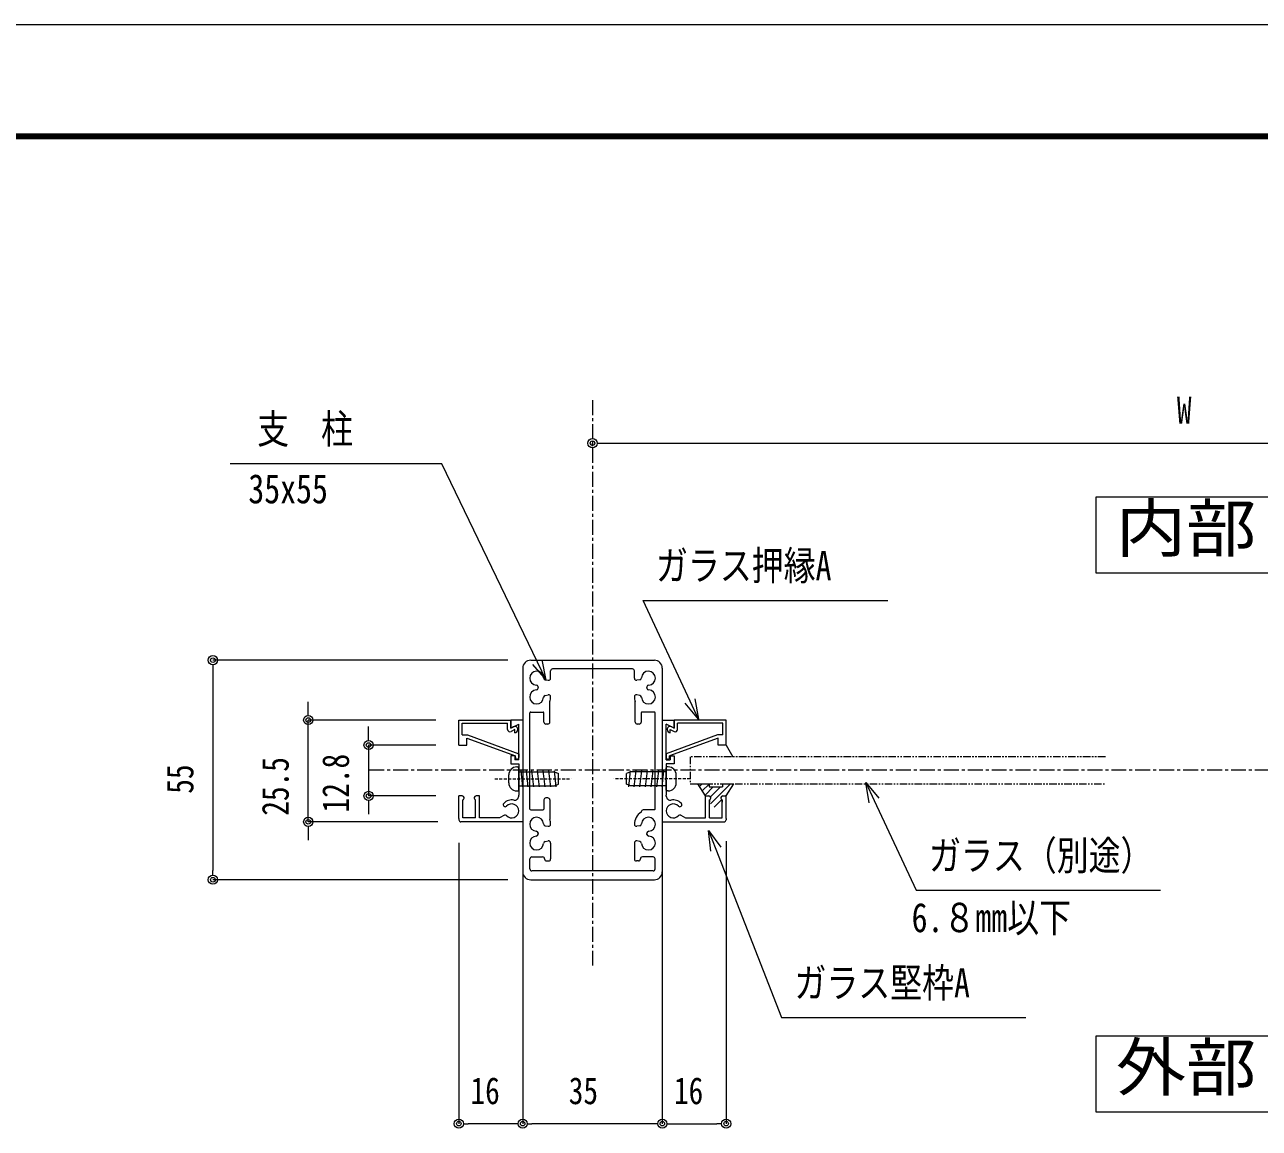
# Model space of a CAD drawing. Units: millimetres, scale not verified, with parts at other scales. Extents: x -3580 to 3580, y -1188 to 1188.
# Drawn here: x 1494 to 2113, y 635 to 1188 of the extents above; entities that cross this region are included whole.
import ezdxf
from ezdxf.enums import TextEntityAlignment as Align

# ---------------------------------------------------------------- set-up
doc = ezdxf.new("R2010")
doc.units = ezdxf.units.MM
doc.header["$LTSCALE"] = 6
for name, pattern in [('USER1', [2, 1.25, -0.25, 0.25, -0.25]), ('USER2', [1.25, 0.625, -0.125, 0.125, -0.125, 0.125, -0.125]), ('USER3', [0.375, 0.25, -0.125])]:
    doc.linetypes.add(name, pattern=pattern)
for name, color, linetype, lineweight in [('0-0_0', 7, 'Continuous', 18), ('0-1_DEFPOINTS', 7, 'Continuous', 18), ('0-3_アンカー', 4, 'USER3', 18), ('0-4_WAKU', 7, 'Continuous', 18), ('0-5_6_U+FF8A_U+FF6F_U+FF81_U+FF9D_U+FF78_U+FF9E', 4, 'Continuous', 18), ('0-6_51破線_U+FF71_U+FF99_U+FF90', 3, 'USER3', 18), ('0-8_3中心線', 2, 'USER1', 18), ('0-9_41_U+FF71_U+FF99_U+FF90', 6, 'Continuous', 18), ('0-A_1手摺寸法', 3, 'Continuous', 18), ('0-C_P4-12', 7, 'Continuous', 18), ('0-D_CYAN', 4, 'Continuous', 18), ('0-E_2a', 1, 'USER2', 18)]:
    doc.layers.add(name, color=color, linetype=linetype, lineweight=lineweight)
doc.styles.add('ＭＳ ゴシック', font='')
doc.styles.get('ＭＳ ゴシック').set_extended_font_data('MS Gothic')

msp = doc.modelspace()

# ---------------------------------------------------------------- linework, layer by layer
at = {"layer": '0-0_0', "lineweight": 9}
for p, q in [((1780.635, 978.274), (1782.935, 978.274)), ((1588.005, 867.24), (1588.005, 864.94)), ((1755.054, 859.54), (1750.709, 868.547)), ((1831.527, 840.04), (1827.289, 849.097)), ((1635.807, 841.84), (1635.807, 844.14)), ((1666.064, 829.34), (1666.064, 831.64)), ((1915.286, 808.275), (1919.525, 799.218)), ((1666.064, 799.24), (1666.064, 796.94)), ((1635.807, 786.24), (1635.807, 783.94)), ((1836.459, 784.16), (1840.1, 774.846)), ((1588.005, 761.84), (1588.005, 764.14)), ((1713.635, 637.283), (1715.935, 637.283)), ((1741.035, 637.283), (1738.735, 637.283)), ((1745.635, 637.283), (1747.935, 637.283)), ((1811.035, 637.283), (1808.735, 637.283)), ((1815.635, 637.283), (1817.935, 637.283)), ((1843.035, 637.283), (1840.735, 637.283))]:
    msp.add_line(p, q, dxfattribs=at)
at = {"layer": '0-0_0'}
for points in [[(1750.709, 868.547), (1702.744, 967.977), (1596.71, 967.977)], [(1827.289, 849.097), (1803.683, 899.539), (1926.334, 899.539)], [(1919.525, 799.218), (1940.574, 754.252), (2063.095, 754.252)], [(1840.1, 774.846), (1873.096, 690.451), (1995.617, 690.451)]]:
    msp.add_lwpolyline(points, dxfattribs=at)
at = {"layer": '0-0_0', "lineweight": 9}
for points in [[(1748.296, 867.383), (1755.054, 859.54), (1753.122, 869.711)], [(1829.715, 850.233), (1831.527, 840.04), (1824.862, 847.962)], [(1917.098, 798.082), (1915.286, 808.275), (1921.952, 800.354)], [(1837.605, 773.87), (1836.459, 784.16), (1842.596, 775.822)]]:
    msp.add_lwpolyline(points, dxfattribs=at)
for centre, radius in [((1778.335, 978.274), 2.3), ((1778.335, 978.274), 1.15), ((1588.005, 869.54), 2.3), ((1588.005, 869.54), 1.15), ((1635.807, 839.54), 2.3), ((1635.807, 839.54), 1.15), ((1666.064, 827.04), 2.3), ((1666.064, 827.04), 1.15), ((1666.064, 801.54), 2.3), ((1666.064, 801.54), 1.15), ((1635.807, 788.54), 2.3), ((1635.807, 788.54), 1.15), ((1588.005, 759.54), 2.3), ((1588.005, 759.54), 1.15), ((1711.335, 637.283), 2.3), ((1711.335, 637.283), 1.15), ((1743.335, 637.283), 2.3), ((1743.335, 637.283), 2.3), ((1743.335, 637.283), 1.15), ((1743.335, 637.283), 1.15), ((1813.335, 637.283), 2.3), ((1813.335, 637.283), 2.3), ((1813.335, 637.283), 1.15), ((1813.335, 637.283), 1.15), ((1845.335, 637.283), 2.3), ((1845.335, 637.283), 1.15)]:
    msp.add_circle(centre, radius, dxfattribs=at)
at = {"layer": '0-1_DEFPOINTS', "color": 5}
msp.add_line((3579.776, 1187.987), (215.776, 1187.987), dxfattribs=at)
at = {"layer": '0-3_アンカー', "linetype": 'Continuous'}
for p, q in [((1836.811, 807.54), (1836.811, 806.005)), ((1836.811, 806.005), (1843.46, 806.005)), ((1843.46, 807.54), (1843.46, 806.005))]:
    msp.add_line(p, q, dxfattribs=at)
at = {"layer": '0-4_WAKU'}
for p, q in [((3496.976, 1133.187), (294.576, 1133.187)), ((3496.376, 1132.587), (295.176, 1132.587)), ((3495.776, 1131.987), (295.776, 1131.987)), ((3495.176, 1131.387), (296.376, 1131.387)), ((3494.576, 1130.787), (296.976, 1130.787))]:
    msp.add_line(p, q, dxfattribs=at)
at = {"layer": '0-5_6_U+FF8A_U+FF6F_U+FF81_U+FF9D_U+FF78_U+FF9E'}
for p, q in [((1736.335, 808.04), (1736.335, 812.04)), ((1740.335, 816.04), (1740.935, 816.04)), ((1741.335, 804.44), (1741.335, 815.64)), ((1741.335, 813.54), (1759.335, 813.54)), ((1743.461, 806.04), (1742.522, 814.04)), ((1743.461, 806.04), (1742.522, 814.04)), ((1746.095, 806.04), (1745.157, 814.04)), ((1746.095, 806.04), (1745.157, 814.04)), ((1748.914, 806.04), (1747.976, 814.04)), ((1748.914, 806.04), (1747.976, 814.04)), ((1751.733, 806.04), (1750.795, 814.04)), ((1751.733, 806.04), (1750.795, 814.04)), ((1754.553, 806.04), (1753.614, 814.04)), ((1754.553, 806.04), (1753.614, 814.04)), ((1757.372, 806.04), (1756.433, 814.04)), ((1757.372, 806.04), (1756.433, 814.04)), ((1760.191, 806.04), (1759.253, 814.04)), ((1760.191, 806.04), (1759.253, 814.04)), ((1759.335, 813.54), (1761.335, 812.712)), ((1761.335, 807.368), (1761.335, 812.712)), ((1797.335, 813.54), (1795.335, 812.712)), ((1795.335, 807.368), (1795.335, 812.712)), ((1796.479, 806.04), (1797.417, 814.04)), ((1796.479, 806.04), (1797.417, 814.04)), ((1815.335, 813.54), (1797.335, 813.54)), ((1799.298, 806.04), (1800.237, 814.04)), ((1799.298, 806.04), (1800.237, 814.04)), ((1802.117, 806.04), (1803.056, 814.04)), ((1802.117, 806.04), (1803.056, 814.04)), ((1804.937, 806.04), (1805.875, 814.04)), ((1804.937, 806.04), (1805.875, 814.04)), ((1807.756, 806.04), (1808.694, 814.04)), ((1807.756, 806.04), (1808.694, 814.04)), ((1810.575, 806.04), (1811.513, 814.04)), ((1810.575, 806.04), (1811.513, 814.04)), ((1813.209, 806.04), (1814.148, 814.04)), ((1813.209, 806.04), (1814.148, 814.04)), ((1815.335, 804.44), (1815.335, 815.64)), ((1816.335, 816.04), (1815.735, 816.04)), ((1820.335, 808.04), (1820.335, 812.04)), ((1741.335, 806.54), (1759.335, 806.54)), ((1759.335, 806.54), (1761.335, 807.368)), ((1797.335, 806.54), (1795.335, 807.368)), ((1815.335, 806.54), (1797.335, 806.54)), ((1831.135, 807.54), (1836.811, 807.54)), ((1834.935, 801.54), (1831.135, 807.54)), ((1831.998, 806.178), (1833.359, 807.54)), ((1833.369, 804.014), (1836.811, 807.456)), ((1834.739, 801.849), (1838.895, 806.005)), ((1837.488, 801.062), (1842.431, 806.005)), ((1837.548, 797.586), (1847.502, 807.54)), ((1843.46, 807.54), (1849.135, 807.54)), ((1843.46, 807.034), (1843.966, 807.54)), ((1740.335, 804.04), (1740.935, 804.04)), ((1816.335, 804.04), (1815.735, 804.04)), ((1834.935, 801.54), (1836.635, 801.54)), ((1836.935, 799.586), (1836.935, 798.409)), ((1839.357, 795.86), (1843.158, 799.661)), ((1843.335, 799.586), (1843.335, 798.409)), ((1845.037, 801.54), (1845.85, 802.352))]:
    msp.add_line(p, q, dxfattribs=at)
msp.add_lwpolyline([(1843.635, 801.54), (1845.335, 801.54), (1849.135, 807.54)], dxfattribs=at)
for centre, radius, start, end in [((1740.335, 812.04), 4, 90, 180), ((1740.935, 815.64), 0.4, 0, 90), ((1815.735, 815.64), 0.4, 90, 180), ((1816.335, 812.04), 4, 0, 90), ((1740.335, 808.04), 4, 180, 270), ((1816.335, 808.04), 4, 270, 0), ((1740.935, 804.44), 0.4, 270, 0), ((1815.735, 804.44), 0.4, 180, 270), ((1836.635, 800.54), 1, 287.4576, 90), ((1843.635, 800.54), 1, 90, 252.5424)]:
    msp.add_arc(centre, radius, start, end, dxfattribs=at)
at = {"layer": '0-6_51破線_U+FF71_U+FF99_U+FF90'}
for p, q in [((1729.35, 810.04), (1767.657, 810.04)), ((1827.32, 810.04), (1789.013, 810.04))]:
    msp.add_line(p, q, dxfattribs=at)
at = {"layer": '0-8_3中心線'}
for p, q in [((1778.335, 999.892), (1778.335, 716.549)), ((1666.459, 814.54), (2458.949, 814.54))]:
    msp.add_line(p, q, dxfattribs=at)
at = {"layer": '0-9_41_U+FF71_U+FF99_U+FF90'}
for p, q in [((1747.335, 869.54), (1809.335, 869.54)), ((1743.335, 865.54), (1743.335, 763.54)), ((1757.335, 860.49), (1757.335, 864.14)), ((1798.335, 865.14), (1758.335, 865.14)), ((1799.335, 860.54), (1799.335, 864.14)), ((1813.335, 865.54), (1813.335, 763.54)), ((1751.097, 856.219), (1751.164, 855.84)), ((1751.097, 855.461), (1751.164, 855.84)), ((1754.656, 859.778), (1756.161, 859.513)), ((1802.014, 859.778), (1800.509, 859.513)), ((1805.573, 856.219), (1805.506, 855.84)), ((1805.573, 855.461), (1805.506, 855.84)), ((1754.656, 851.902), (1756.161, 852.167)), ((1756.935, 838.54), (1756.935, 848.808)), ((1799.735, 838.54), (1799.735, 848.808)), ((1802.014, 851.902), (1800.509, 852.167)), ((1746.935, 794.94), (1746.935, 843.14)), ((1747.335, 843.54), (1753.535, 843.54)), ((1753.935, 838.54), (1753.935, 843.14)), ((1802.735, 843.14), (1802.735, 838.54)), ((1809.335, 843.54), (1803.135, 843.54)), ((1809.735, 794.94), (1809.735, 843.14)), ((1711.335, 839.54), (1737.335, 839.54)), ((1711.335, 827.04), (1711.335, 839.54)), ((1712.935, 837.94), (1735.735, 837.94)), ((1712.935, 832.14), (1712.935, 837.94)), ((1735.735, 834.893), (1735.735, 837.94)), ((1737.335, 835.54), (1737.335, 839.54)), ((1737.335, 839.54), (1737.335, 835.54)), ((1743.335, 839.54), (1737.335, 839.54)), ((1737.335, 835.54), (1741.335, 837.54)), ((1738.619, 836.182), (1737.335, 835.54)), ((1741.335, 819.54), (1741.335, 837.54)), ((1743.335, 839.54), (1743.335, 788.54)), ((1755.935, 837.54), (1754.935, 837.54)), ((1801.735, 837.54), (1800.735, 837.54)), ((1813.335, 839.54), (1813.335, 788.54)), ((1813.335, 839.54), (1819.335, 839.54)), ((1815.335, 819.54), (1815.335, 837.54)), ((1819.335, 835.54), (1815.335, 837.54)), ((1818.051, 836.182), (1819.335, 835.54)), ((1819.335, 835.54), (1819.335, 839.54)), ((1845.335, 839.54), (1819.335, 839.54)), ((1819.335, 839.54), (1819.335, 835.54)), ((1843.735, 837.94), (1820.935, 837.94)), ((1820.935, 834.893), (1820.935, 837.94)), ((1843.735, 832.14), (1843.735, 837.94)), ((1845.335, 827.04), (1845.335, 839.54)), ((1712.935, 832.14), (1715.621, 832.14)), ((1715.335, 830.54), (1739.735, 821.54)), ((1715.335, 827.04), (1715.335, 830.54)), ((1715.621, 832.14), (1741.335, 822.655)), ((1739.335, 834.751), (1737.472, 833.82)), ((1739.335, 833.151), (1739.335, 834.751)), ((1841.049, 832.14), (1815.335, 822.655)), ((1841.335, 830.54), (1816.935, 821.54)), ((1817.335, 834.751), (1819.198, 833.82)), ((1817.335, 833.151), (1817.335, 834.751)), ((1843.735, 832.14), (1841.049, 832.14)), ((1841.335, 827.04), (1841.335, 830.54)), ((1711.335, 827.04), (1715.335, 827.04)), ((1845.335, 827.04), (1841.335, 827.04)), ((1737.335, 821.54), (1737.335, 817.54)), ((1739.335, 821.54), (1737.335, 821.54)), ((1737.335, 817.54), (1741.335, 817.54)), ((1739.335, 821.54), (1739.335, 819.54)), ((1741.335, 819.54), (1739.335, 819.54)), ((1739.735, 820.74), (1739.735, 821.54)), ((1741.335, 822.655), (1741.335, 820.74)), ((1741.335, 817.54), (1741.335, 810.64)), ((1815.335, 822.655), (1815.335, 820.74)), ((1815.335, 819.54), (1817.335, 819.54)), ((1819.335, 817.54), (1815.335, 817.54)), ((1815.335, 817.54), (1815.335, 810.64)), ((1816.935, 820.74), (1816.935, 821.54)), ((1817.335, 821.54), (1817.335, 819.54)), ((1817.335, 821.54), (1819.335, 821.54)), ((1819.335, 821.54), (1819.335, 817.54)), ((1741.335, 814.54), (1741.335, 810.64)), ((1815.335, 814.54), (1815.335, 810.64)), ((1741.749, 810.378), (1741.335, 810.64)), ((1741.749, 809.702), (1741.335, 809.44)), ((1741.335, 809.44), (1741.335, 801.889)), ((1741.335, 809.44), (1741.335, 801.889)), ((1814.921, 810.378), (1815.335, 810.64)), ((1814.921, 809.702), (1815.335, 809.44)), ((1815.335, 809.44), (1815.335, 801.889)), ((1815.335, 809.44), (1815.335, 801.889)), ((1711.335, 790.297), (1711.335, 801.54)), ((1713.035, 801.54), (1711.335, 801.54)), ((1713.335, 790.54), (1713.335, 799.586)), ((1719.735, 790.54), (1719.735, 799.586)), ((1721.735, 801.54), (1720.035, 801.54)), ((1721.735, 790.54), (1721.735, 801.54)), ((1741.335, 801.389), (1741.335, 801.889)), ((1753.935, 799.54), (1753.935, 794.94)), ((1755.935, 800.54), (1754.935, 800.54)), ((1756.935, 799.54), (1756.935, 789.672)), ((1815.335, 801.389), (1815.335, 801.889)), ((1834.935, 790.54), (1834.935, 801.54)), ((1834.935, 801.54), (1836.635, 801.54)), ((1836.935, 790.54), (1836.935, 799.586)), ((1843.335, 790.54), (1843.335, 799.586)), ((1843.635, 801.54), (1845.335, 801.54)), ((1845.335, 790.297), (1845.335, 801.54)), ((1747.335, 794.54), (1753.535, 794.54)), ((1802.735, 793.54), (1802.735, 793.343)), ((1809.335, 794.54), (1803.735, 794.54)), ((1711.335, 790.297), (1711.335, 789.54)), ((1741.335, 788.54), (1712.335, 788.54)), ((1743.335, 788.54), (1712.335, 788.54)), ((1719.735, 790.54), (1713.335, 790.54)), ((1730.371, 790.54), (1721.735, 790.54)), ((1731.773, 790.54), (1721.735, 790.54)), ((1734.13, 791.901), (1731.773, 790.54)), ((1754.656, 786.578), (1756.161, 786.313)), ((1802.014, 786.578), (1800.509, 786.313)), ((1813.335, 788.54), (1844.335, 788.54)), ((1815.335, 788.54), (1844.335, 788.54)), ((1822.54, 791.901), (1824.897, 790.54)), ((1824.897, 790.54), (1834.935, 790.54)), ((1826.299, 790.54), (1834.935, 790.54)), ((1836.935, 790.54), (1843.335, 790.54)), ((1845.335, 790.297), (1845.335, 789.54)), ((1751.097, 783.019), (1751.164, 782.64)), ((1751.097, 782.261), (1751.164, 782.64)), ((1805.573, 783.019), (1805.506, 782.64)), ((1805.573, 782.261), (1805.506, 782.64)), ((1754.656, 778.702), (1756.161, 778.967)), ((1757.335, 777.94), (1757.335, 769.94)), ((1799.335, 777.94), (1799.335, 769.94)), ((1802.014, 778.702), (1800.509, 778.967)), ((1746.935, 764.94), (1746.935, 769.94)), ((1747.935, 770.94), (1753.335, 770.94)), ((1755.335, 768.94), (1756.335, 768.94)), ((1801.335, 768.94), (1800.335, 768.94)), ((1808.735, 770.94), (1803.335, 770.94)), ((1809.735, 764.94), (1809.735, 769.94)), ((1808.735, 763.94), (1747.935, 763.94)), ((1747.335, 759.54), (1809.335, 759.54))]:
    msp.add_line(p, q, dxfattribs=at)
for centre, radius, start, end in [((1747.335, 865.54), 4, 90, 180), ((1809.335, 865.54), 4, 0, 90), ((1750.335, 860.54), 3.5, 2.83959, 267.16041), ((1754.83, 860.763), 1, 182.83959, 260), ((1756.335, 860.498), 1, 260, 359.59407), ((1758.335, 864.14), 1, 90, 180), ((1750.335, 860.54), 7, 359.59407, 0), ((1798.335, 864.14), 1, 0, 90), ((1806.335, 860.54), 7, 180, 180.40593), ((1800.335, 860.498), 1, 180.40593, 280), ((1801.841, 860.763), 1, 280, 357.16041), ((1806.335, 860.54), 3.5, 272.83959, 177.16041), ((1750.335, 851.14), 3.5, 92.83959, 357.16041), ((1750.112, 856.046), 1, 10, 87.16041), ((1750.112, 855.635), 1, 272.83959, 350), ((1806.335, 851.14), 3.5, 182.83959, 87.16041), ((1806.558, 856.046), 1, 92.83959, 170), ((1806.558, 855.635), 1, 190, 267.16041), ((1754.83, 850.917), 1, 100, 177.16041), ((1756.335, 851.183), 1, 0.40593, 100), ((1750.335, 851.14), 7, 340.53705, 0.40593), ((1800.335, 851.183), 1, 80, 179.59407), ((1806.335, 851.14), 7, 179.59407, 199.46295), ((1801.841, 850.917), 1, 2.83959, 80), ((1747.335, 843.14), 0.4, 90, 180), ((1753.535, 843.14), 0.4, 0, 90), ((1803.135, 843.14), 0.4, 90, 180), ((1809.335, 843.14), 0.4, 0, 90), ((1739.335, 834.751), 1.6, 0, 116.56505), ((1754.935, 838.54), 1, 180, 270), ((1755.935, 838.54), 1, 270, 0), ((1800.735, 838.54), 1, 180, 270), ((1801.735, 838.54), 1, 270, 0), ((1817.335, 834.751), 1.6, 63.43495, 180), ((1736.935, 834.893), 1.2, 180, 296.56505), ((1739.335, 834.751), 1.6, 270, 0), ((1817.335, 834.751), 1.6, 180, 270), ((1819.735, 834.893), 1.2, 243.43495, 0), ((1740.535, 820.74), 0.8, 180, 0), ((1816.135, 820.74), 0.8, 180, 0), ((1741.535, 810.04), 0.4, 302.33353, 57.66647), ((1815.135, 810.04), 0.4, 122.33353, 237.66647), ((1713.035, 800.54), 1, 287.4576, 90), ((1720.035, 800.54), 1, 90, 252.5424), ((1737.835, 794.04), 5.5, 78.46304, 137.24126), ((1739.335, 801.389), 2, 258.46304, 0), ((1754.935, 799.54), 1, 90, 180), ((1755.935, 799.54), 1, 0, 90), ((1817.335, 801.389), 2, 180, 281.53696), ((1818.835, 794.04), 5.5, 42.75874, 101.53696), ((1836.635, 800.54), 1, 287.4576, 90), ((1843.635, 800.54), 1, 90, 252.5424), ((1734.536, 797.101), 1, 137.68177, 316.80075), ((1737.835, 794.04), 3.5, 222.75874, 137.24126), ((1747.335, 794.94), 0.4, 180, 270), ((1753.535, 794.94), 0.4, 270, 0), ((1806.335, 787.34), 7, 120.94972, 180.40593), ((1803.735, 793.54), 1, 90, 180), ((1809.335, 794.94), 0.4, 270, 0), ((1818.835, 794.04), 3.5, 42.75874, 317.24126), ((1822.134, 797.101), 1, 223.19925, 42.31823), ((1712.335, 789.54), 1, 180, 270), ((1734.531, 790.985), 1, 42.75874, 113.62063), ((1750.335, 787.34), 3.5, 2.83959, 267.16041), ((1754.83, 787.563), 1, 182.83959, 260), ((1756.335, 787.298), 1, 260, 359.59407), ((1750.335, 787.34), 7, 359.59407, 19.46295), ((1800.335, 787.298), 1, 180.40593, 280), ((1801.841, 787.563), 1, 280, 357.16041), ((1806.335, 787.34), 3.5, 272.83959, 177.16041), ((1822.139, 790.985), 1, 66.37937, 137.24126), ((1844.335, 789.54), 1, 270, 0), ((1750.335, 777.94), 3.5, 92.83959, 357.16041), ((1750.112, 782.846), 1, 10, 87.16041), ((1750.112, 782.435), 1, 272.83959, 350), ((1806.335, 777.94), 3.5, 182.83959, 87.16041), ((1806.558, 782.846), 1, 92.83959, 170), ((1806.558, 782.435), 1, 190, 267.16041), ((1754.83, 777.717), 1, 100, 177.16041), ((1756.335, 777.983), 1, 0.40593, 100), ((1750.335, 777.94), 7, 0, 0.40593), ((1800.335, 777.983), 1, 80, 179.59407), ((1806.335, 777.94), 7, 179.59407, 180), ((1801.841, 777.717), 1, 2.83959, 80), ((1747.935, 769.94), 1, 90, 180), ((1753.335, 769.94), 1, 0, 90), ((1755.335, 769.94), 1, 180, 270), ((1756.335, 769.94), 1, 270, 0), ((1800.335, 769.94), 1, 180, 270), ((1801.335, 769.94), 1, 270, 0), ((1803.335, 769.94), 1, 90, 180), ((1808.735, 769.94), 1, 0, 90), ((1747.335, 763.54), 4, 180, 270), ((1747.935, 764.94), 1, 180, 270), ((1808.735, 764.94), 1, 270, 0), ((1809.335, 763.54), 4, 270, 0)]:
    msp.add_arc(centre, radius, start, end, dxfattribs=at)
at = {"layer": '0-A_1手摺寸法'}
for p, q in [((1778.335, 976.808), (1778.335, 978.274)), ((1782.935, 978.274), (2373.735, 978.274)), ((1735.835, 869.54), (1588.005, 869.54)), ((1588.005, 864.94), (1588.005, 764.14)), ((1635.807, 844.14), (1635.807, 848.74)), ((1699.835, 839.54), (1635.807, 839.54)), ((1635.807, 788.54), (1635.807, 839.54)), ((1666.064, 831.64), (1666.064, 836.24)), ((1699.835, 827.04), (1666.064, 827.04)), ((1666.064, 827.04), (1666.064, 801.54)), ((1699.835, 801.54), (1666.064, 801.54)), ((1666.064, 796.94), (1666.064, 792.34)), ((1700.835, 788.54), (1635.807, 788.54)), ((1635.807, 783.94), (1635.807, 779.34)), ((1711.335, 778.04), (1711.335, 637.283)), ((1845.335, 778.797), (1845.335, 637.283)), ((1743.335, 766.44), (1743.335, 637.283)), ((1813.335, 766.44), (1813.335, 637.283)), ((1735.835, 759.54), (1588.005, 759.54)), ((1743.335, 752.04), (1743.335, 637.283)), ((1813.335, 752.04), (1813.335, 637.283)), ((1738.735, 637.283), (1715.935, 637.283)), ((1808.735, 637.283), (1747.935, 637.283)), ((1817.935, 637.283), (1840.735, 637.283))]:
    msp.add_line(p, q, dxfattribs=at)
at = {"layer": '0-C_P4-12'}
for p, q in [((2030.672, 951.286), (2030.672, 913.275)), ((2030.672, 681.221), (2030.672, 643.21))]:
    msp.add_line(p, q, dxfattribs=at)
for points in [[(2030.672, 913.275), (2125.998, 913.275), (2125.998, 951.286), (2030.672, 951.286)], [(2030.672, 643.211), (2125.998, 643.211), (2125.998, 681.221), (2030.672, 681.221)]]:
    msp.add_lwpolyline(points, dxfattribs=at)
at = {"layer": '0-D_CYAN'}
msp.add_line((1845.335, 827.04), (1848.652, 821.049), dxfattribs=at)
at = {"layer": '0-E_2a'}
msp.add_line((1827.335, 807.54), (2035.493, 807.54), dxfattribs=at)
msp.add_lwpolyline([(2035.493, 821.14), (1827.335, 821.14), (1827.335, 807.54)], dxfattribs=at)

# ---------------------------------------------------------------- texts
at = {"layer": '0-0_0', "style": 'ＭＳ ゴシック', "width": 0.8}
for s, p in [('支\u3000柱', (1610.211, 973.679)), ('35x55', (1605.778, 943.747)), ('ガラス押縁A', (1810.188, 905.242)), ('ガラス（別途）', (1947.079, 759.955)), ('6.８mm以下', (1938.327, 728.874)), ('ガラス堅枠A', (1879.601, 696.154))]:
    msp.add_text(s, height=14.66, dxfattribs=at).set_placement(p, align=Align.BOTTOM_LEFT)
at = {"layer": '0-A_1手摺寸法', "color": 7, "style": 'ＭＳ ゴシック', "width": 0.8}
for s, p in [('W', (2071.326, 984.024)), ('16', (1717.171, 643.033)), ('35', (1766.419, 643.033)), ('16', (1819.171, 643.033))]:
    msp.add_text(s, height=13.49, dxfattribs=at).set_placement(p, align=Align.BOTTOM_LEFT)
for s, p in [('25.5', (1630.057, 791.61)), ('12.8', (1660.314, 793.261)), ('55', (1582.255, 802.624))]:
    msp.add_text(s, height=13.49, rotation=90, dxfattribs=at).set_placement(p, align=Align.BOTTOM_LEFT)
at = {"layer": '0-C_P4-12', "style": 'ＭＳ ゴシック', "width": 1.1}
for s, p in [('内部', (2040.732, 916.908)), ('外部', (2040.732, 646.843))]:
    msp.add_text(s, height=23.46, dxfattribs=at).set_placement(p, align=Align.BOTTOM_LEFT)

doc.saveas('drawing.dxf')
